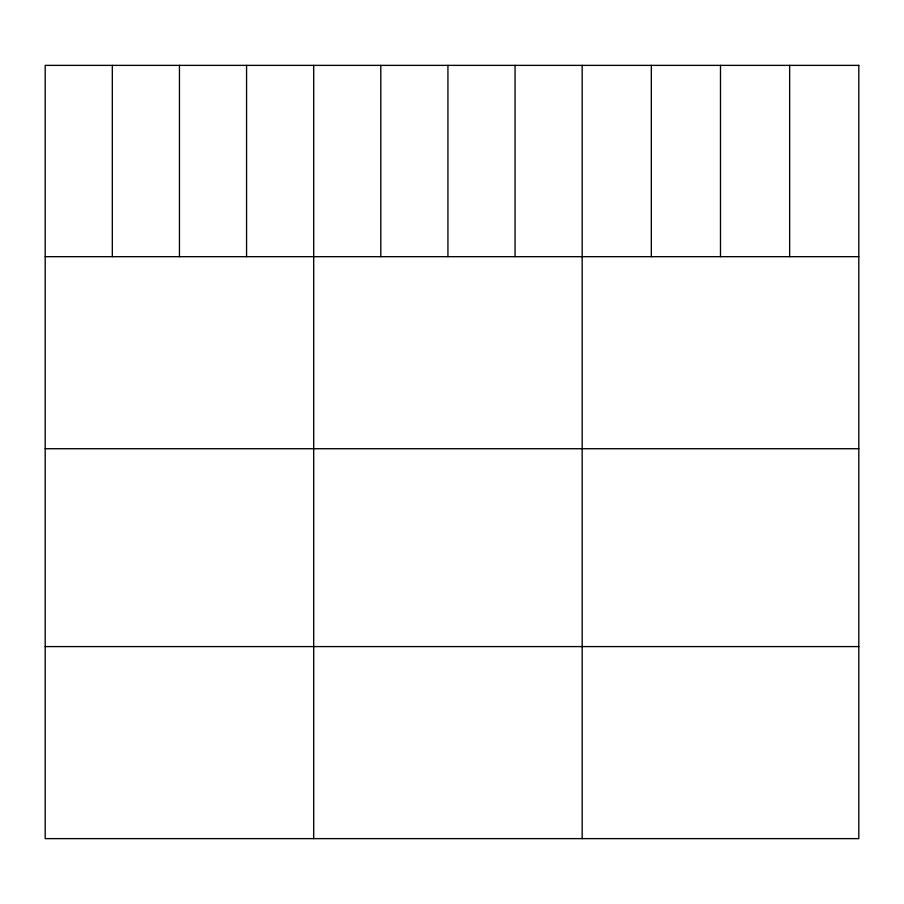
<?xml version="1.0" encoding="UTF-8"?>
<svg xmlns="http://www.w3.org/2000/svg" width="904" height="904" viewBox="0 0 904 904"><rect width="100%" height="100%" fill="white"/><g stroke="black" fill="none" stroke-linecap="round" stroke-linejoin="round"><path stroke-width="1.36" d="M45.2 256.679L858.8 256.679M45.2 448.723L858.8 448.723M45.2 646.586L858.8 646.586M789.644 65.37L789.644 256.679M720.488 65.37L720.488 256.679M651.332 65.37L651.332 256.679M582.176 65.37L582.176 838.629M515.054 65.37L515.054 256.679M447.932 65.37L447.932 256.679M380.81 65.37L380.81 256.679M313.688 65.37L313.688 838.629M246.566 65.37L246.566 256.679M179.444 65.37L179.444 256.679M112.322 65.37L112.322 256.679M858.8 65.37L45.2 65.37L45.2 838.629L858.8 838.629L858.8 65.37"/></g></svg>
